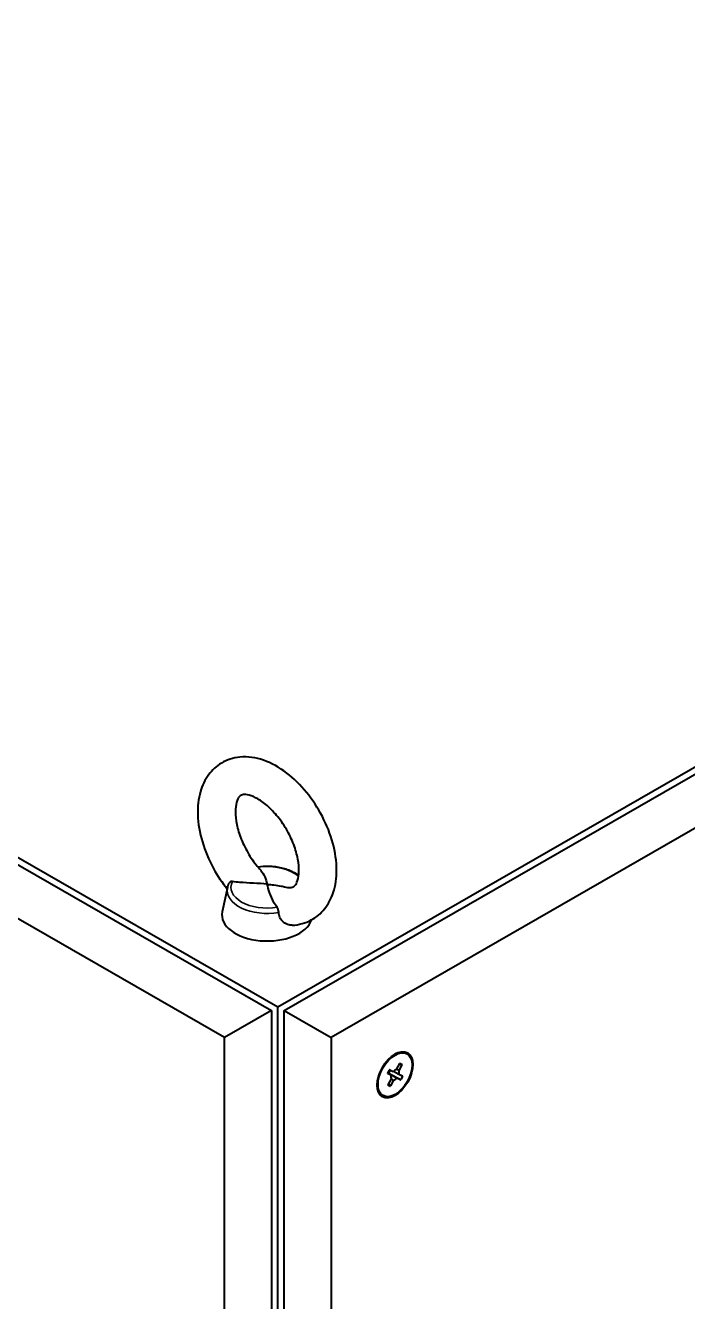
# Model space of a CAD drawing. Header units: inches. Extents: x 6934 to 18973, y 4254 to 7629.
# Drawn here: x 10966 to 11141.6, y 6878 to 7216.8 of the extents above; entities that cross this region are included whole.
import ezdxf

# ---------------------------------------------------------------- set-up
doc = ezdxf.new("R2010")
doc.units = ezdxf.units.IN
doc.header["$MEASUREMENT"] = 0
doc.layers.add('POWER SUPPLY CASE OUTLINE$0$가시적인 것(ISO)', color=3, linetype='Continuous', lineweight=40, true_color=0x00ff00)
doc.layers.add('POWER SUPPLY CASE OUTLINE$0$가시적인 좁은 것(ISO)', color=3, linetype='Continuous', lineweight=35, true_color=0x00ff00)

msp = doc.modelspace()

# ---------------------------------------------------------------- linework, layer by layer
at = {"layer": 'POWER SUPPLY CASE OUTLINE$0$가시적인 것(ISO)'}
for p, q in [((10580.373, 7216.777), (11032.922, 6956.172)), ((10578.676, 7215.8), (11031.224, 6955.195)), ((11018.779, 6948.028), (10566.231, 7208.634)), ((11032.922, 6956.172), (11400.617, 7167.914)), ((11034.619, 6955.195), (11402.314, 7166.937)), ((11414.759, 7159.77), (11047.064, 6948.028)), ((11019.578, 6987.869), (11018.186, 6981.462)), ((11032.922, 6367.538), (11032.922, 6956.172)), ((11031.224, 6955.195), (11018.779, 6948.028)), ((11031.224, 6955.195), (11031.224, 6373.101)), ((11034.619, 6373.101), (11034.619, 6955.195)), ((11034.619, 6955.195), (11047.064, 6948.028)), ((11018.779, 6365.935), (11018.779, 6948.028)), ((11047.064, 6948.028), (11047.064, 6365.935)), ((11067.228, 6943.726), (11067.002, 6943.856)), ((11062.092, 6938.63), (11062.528, 6939.427)), ((11064.507, 6937.315), (11062.123, 6938.688)), ((11062.301, 6938.609), (11062.127, 6938.695)), ((11062.763, 6939.438), (11062.313, 6938.616)), ((11062.641, 6939.497), (11063.561, 6939.045)), ((11063.636, 6939.126), (11065.052, 6938.311)), ((11064.428, 6939.584), (11065.278, 6941.137)), ((11065.018, 6939.294), (11064.449, 6939.622)), ((11065.868, 6940.846), (11065.018, 6939.294)), ((11065.391, 6941.207), (11065.863, 6940.975)), ((11062.076, 6938.59), (11063.016, 6938.049)), ((11063.016, 6938.049), (11062.096, 6938.501)), ((11062.201, 6935.514), (11063.05, 6937.066)), ((11062.677, 6935.153), (11062.205, 6935.385)), ((11063.64, 6936.776), (11062.791, 6935.223)), ((11063.017, 6937.135), (11063.64, 6936.776)), ((11065.427, 6936.862), (11064.507, 6937.315)), ((11065.052, 6938.311), (11065.972, 6937.858)), ((11065.977, 6937.73), (11065.541, 6936.933)), ((11060.84, 6932.634), (11060.614, 6932.764))]:
    msp.add_line(p, q, dxfattribs=at)
for centre, major_axis, ratio, start_param, end_param in [((11030.093, 6980.604), (12, 0), 0.5758617, 3.0170704, 6.0967361), ((11063.808, 6938.31), (3.194, 5.546), 0.5780931, 0, 0.7627297), ((11062.587, 6939.398), (0.0567, 0.0984), 0.5780931, 0.0377266, 1.6085229), ((11064.034, 6938.18), (0.771, 1.338), 0.5780931, 0.41445, 1.2317995), ((11064.034, 6938.18), (0.771, 1.338), 0.5780931, 5.126839, 5.9441885), ((11065.337, 6941.108), (0.0567, 0.0984), 0.5780931, 0.0377266, 1.6085229), ((11065.809, 6940.875), (0.0567, 0.0984), 0.5780931, 4.7501156, 6.3209119), ((11063.808, 6938.31), (-3.194, -5.546), 0.5780931, 5.5204556, 6.2831853), ((11062.151, 6938.601), (-0.0567, -0.0984), 0.5780931, 4.7501156, 6.3209119), ((11062.26, 6935.484), (-0.0567, -0.0984), 0.5780931, 4.7501156, 6.3209119), ((11062.307, 6938.619), (-0.00567, -0.00984), 0.5780931, 0.0377266, 1.6085229), ((11064.034, 6938.18), (-0.771, -1.338), 0.5780931, 5.126839, 5.9441885), ((11064.034, 6938.18), (-0.771, -1.338), 0.5780931, 0.41445, 1.2317995), ((11065.482, 6936.962), (-0.0567, -0.0984), 0.5780931, 0.0377266, 1.6085229), ((11065.918, 6937.759), (0.0567, 0.0984), 0.5780931, 4.7501156, 6.3209119), ((11062.732, 6935.252), (-0.0567, -0.0984), 0.5780931, 0.0377266, 1.6085229)]:
    msp.add_ellipse(centre, major_axis=major_axis, ratio=ratio, start_param=start_param, end_param=end_param, dxfattribs=at)
for major_axis in [(3.353, 5.823), (-3.194, -5.546)]:
    msp.add_ellipse((11064.034, 6938.18), major_axis=major_axis, ratio=0.5780931, dxfattribs=at)
for points, knots in [([(11036.762, 6977.889), (11038.493, 6977.979), (11040.234, 6978.433), (11043.146, 6980.001), (11044.347, 6981.017), (11046.348, 6983.491), (11047.111, 6984.968), (11048.256, 6988.421), (11048.53, 6990.44), (11048.526, 6994.848), (11048.17, 6997.259), (11046.87, 7002.07), (11045.923, 7004.47), (11043.557, 7009.025), (11042.144, 7011.182), (11038.954, 7015.093), (11037.176, 7016.845), (11033.343, 7019.77), (11031.283, 7020.94), (11027.087, 7022.394), (11024.946, 7022.73), (11021.119, 7022.344), (11019.442, 7021.816), (11016.639, 7020.143), (11015.488, 7019.079), (11013.572, 7016.509), (11012.856, 7014.978), (11011.815, 7011.414), (11011.602, 7009.339), (11011.745, 7004.853), (11012.17, 7002.426), (11013.596, 6997.616), (11014.598, 6995.234), (11016.896, 6991.034), (11018.129, 6989.184), (11019.496, 6987.487)], [5.2097641, 5.2097641, 5.2097641, 5.2097641, 5.4793499, 5.4793499, 5.7151859, 5.7151859, 5.9715904, 5.9715904, 6.2842709, 6.2842709, 6.6374516, 6.6374516, 6.9915601, 6.9915601, 7.3417333, 7.3417333, 7.6936114, 7.6936114, 8.0497365, 8.0497365, 8.3834784, 8.3834784, 8.6464312, 8.6464312, 8.8821808, 8.8821808, 9.1433214, 9.1433214, 9.462301, 9.462301, 9.8168373, 9.8168373, 10.1703707, 10.1703707, 10.473179, 10.473179, 10.473179, 10.473179]), ([(11035.006, 6988.012), (11035.645, 6987.859), (11036.128, 6987.851), (11036.933, 6987.959), (11037.116, 6988.062), (11037.568, 6988.511), (11037.786, 6988.803), (11038.215, 6989.817), (11038.41, 6990.57), (11038.562, 6992.391), (11038.535, 6993.427), (11038.219, 6995.73), (11037.922, 6997.003), (11037.045, 6999.649), (11036.457, 7001.024), (11035.038, 7003.702), (11034.204, 7005.003), (11032.397, 7007.363), (11031.426, 7008.422), (11029.495, 7010.177), (11028.536, 7010.88), (11026.79, 7011.896), (11025.999, 7012.22), (11024.688, 7012.572), (11024.177, 7012.6), (11023.343, 7012.52), (11023.144, 7012.417), (11022.672, 7012.021), (11022.379, 7011.668), (11021.906, 7010.398), (11021.733, 7009.618), (11021.625, 7007.754), (11021.677, 7006.69), (11022.048, 7004.341), (11022.374, 7003.051), (11023.309, 7000.386), (11023.926, 6999.01), (11025.393, 6996.349), (11026.247, 6995.065), (11027.556, 6993.415), (11027.957, 6992.947), (11028.365, 6992.505)], [4.9948686, 4.9948686, 4.9948686, 4.9948686, 5.2631663, 5.2631663, 5.6480422, 5.6480422, 5.9087614, 5.9087614, 6.1916187, 6.1916187, 6.4538772, 6.4538772, 6.7251276, 6.7251276, 7.0057024, 7.0057024, 7.2905976, 7.2905976, 7.573711, 7.573711, 7.849064, 7.849064, 8.1137144, 8.1137144, 8.3799182, 8.3799182, 8.7399194, 8.7399194, 9.0839926, 9.0839926, 9.3598494, 9.3598494, 9.6226174, 9.6226174, 9.8949576, 9.8949576, 10.1762359, 10.1762359, 10.4612344, 10.4612344, 10.5816892, 10.5816892, 10.5816892, 10.5816892]), ([(11027.578, 6993.402), (11028.56, 6993.547), (11029.574, 6993.607), (11031.71, 6993.547), (11032.83, 6993.406), (11034.954, 6992.91), (11035.957, 6992.555), (11037.432, 6991.805), (11037.968, 6991.468), (11038.445, 6991.089)], [3.6750151, 3.6750151, 3.6750151, 3.6750151, 3.9755648, 3.9755648, 4.3118358, 4.3118358, 4.6501789, 4.6501789, 4.8699921, 4.8699921, 4.8699921, 4.8699921]), ([(11020.86, 6989.471), (11020.82, 6989.477), (11020.78, 6989.48), (11020.619, 6989.483), (11020.503, 6989.463), (11020.309, 6989.385), (11020.23, 6989.334), (11020.111, 6989.219), (11020.067, 6989.161), (11020.031, 6989.095), (11020.03, 6989.093), (11020.029, 6989.092)], [0.27139292, 0.27139292, 0.27139292, 0.27139292, 0.28808118, 0.28808118, 0.33959091, 0.33959091, 0.3839359, 0.3839359, 0.41833354, 0.41833354, 0.41923995, 0.41923995, 0.41923995, 0.41923995]), ([(11028.365, 6992.505), (11028.382, 6992.487), (11028.399, 6992.468), (11028.834, 6991.981), (11029.171, 6991.406), (11029.705, 6990.137), (11029.907, 6989.445), (11030.093, 6988.779)], [4.07396675, 4.07396675, 4.07396675, 4.07396675, 4.09159775, 4.09159775, 4.530494, 4.530494, 4.96939025, 4.96939025, 4.96939025, 4.96939025]), ([(11019.578, 6987.869), (11019.597, 6987.953), (11019.618, 6988.038), (11019.664, 6988.205), (11019.69, 6988.288), (11019.746, 6988.453), (11019.776, 6988.535), (11019.841, 6988.696), (11019.876, 6988.777), (11019.949, 6988.935), (11019.988, 6989.014), (11020.029, 6989.092)], [2.48071678, 2.48071678, 2.48071678, 2.48071678, 2.51488027, 2.51488027, 2.54904376, 2.54904376, 2.58320725, 2.58320725, 2.61737074, 2.61737074, 2.65153423, 2.65153423, 2.65153423, 2.65153423]), ([(11030.093, 6988.779), (11028.938, 6988.887), (11027.667, 6988.964), (11025.17, 6989.102), (11023.945, 6989.166), (11022.211, 6989.308), (11021.515, 6989.378), (11020.86, 6989.471)], [0, 0, 0, 0, 0.4388963, 0.4388963, 0.8777925, 0.8777925, 1.1451987, 1.1451987, 1.1451987, 1.1451987]), ([(11030.093, 6988.779), (11031.249, 6988.672), (11032.519, 6988.517), (11034.184, 6988.199), (11034.599, 6988.11), (11035.006, 6988.011)], [0, 0, 0, 0, 0.43889625, 0.43889625, 0.58546437, 0.58546437, 0.58546437, 0.58546437]), ([(11032.73, 6982.635), (11032.345, 6983.141), (11032.025, 6983.657), (11031.352, 6984.9), (11031.015, 6985.736), (11030.482, 6987.344), (11030.279, 6988.114), (11030.093, 6988.779)], [3.8241915, 3.8241915, 3.8241915, 3.8241915, 4.0915977, 4.0915977, 4.530494, 4.530494, 4.9693903, 4.9693903, 4.9693903, 4.9693903]), ([(11033.184, 6981.274), (11033.177, 6981.395), (11033.16, 6981.522), (11033.108, 6981.772), (11033.077, 6981.893), (11032.997, 6982.135), (11032.949, 6982.256), (11032.845, 6982.466), (11032.79, 6982.557), (11032.73, 6982.635)], [0, 0, 0, 0, 0.05030199, 0.05030199, 0.09676365, 0.09676365, 0.14667675, 0.14667675, 0.19198533, 0.19198533, 0.19198533, 0.19198533]), ([(11036.762, 6977.889), (11036.456, 6977.873), (11036.148, 6977.901), (11035.329, 6978.092), (11034.839, 6978.336), (11034.024, 6979.028), (11033.704, 6979.456), (11033.311, 6980.365), (11033.211, 6980.809), (11033.184, 6981.274)], [1.29225661, 1.29225661, 1.29225661, 1.29225661, 1.43584134, 1.43584134, 1.68063298, 1.68063298, 1.91383984, 1.91383984, 2.10739417, 2.10739417, 2.10739417, 2.10739417])]:
    msp.add_open_spline(points, degree=3, knots=knots, dxfattribs=at)
at = {"layer": 'POWER SUPPLY CASE OUTLINE$0$가시적인 좁은 것(ISO)'}
for p, q in [((11065.977, 6937.73), (11063.634, 6939.124)), ((11065.868, 6940.846), (11065.164, 6940.928)), ((11065.217, 6941.026), (11065.863, 6940.975)), ((11065.391, 6941.207), (11065.361, 6941.21)), ((11062.091, 6938.505), (11062.096, 6938.501)), ((11062.182, 6935.417), (11062.205, 6935.385)), ((11062.677, 6935.153), (11062.299, 6935.693)), ((11065.427, 6936.862), (11062.301, 6938.609)), ((11062.313, 6938.616), (11065.541, 6936.933)), ((11062.356, 6935.797), (11062.791, 6935.223))]:
    msp.add_line(p, q, dxfattribs=at)
for centre, major_axis, start_param, end_param in [((11030.093, 6987.952), (9.603, 0), 0.5270746, 1.8268126), ((11030.093, 6987.111), (-10.597, 0), 6.158663, 8.1499891), ((11030.093, 6987.952), (-9.603, 0), 6.0049841, 8.1321829)]:
    msp.add_ellipse(centre, major_axis=major_axis, ratio=0.5758617, start_param=start_param, end_param=end_param, dxfattribs=at)

doc.saveas('drawing.dxf')
